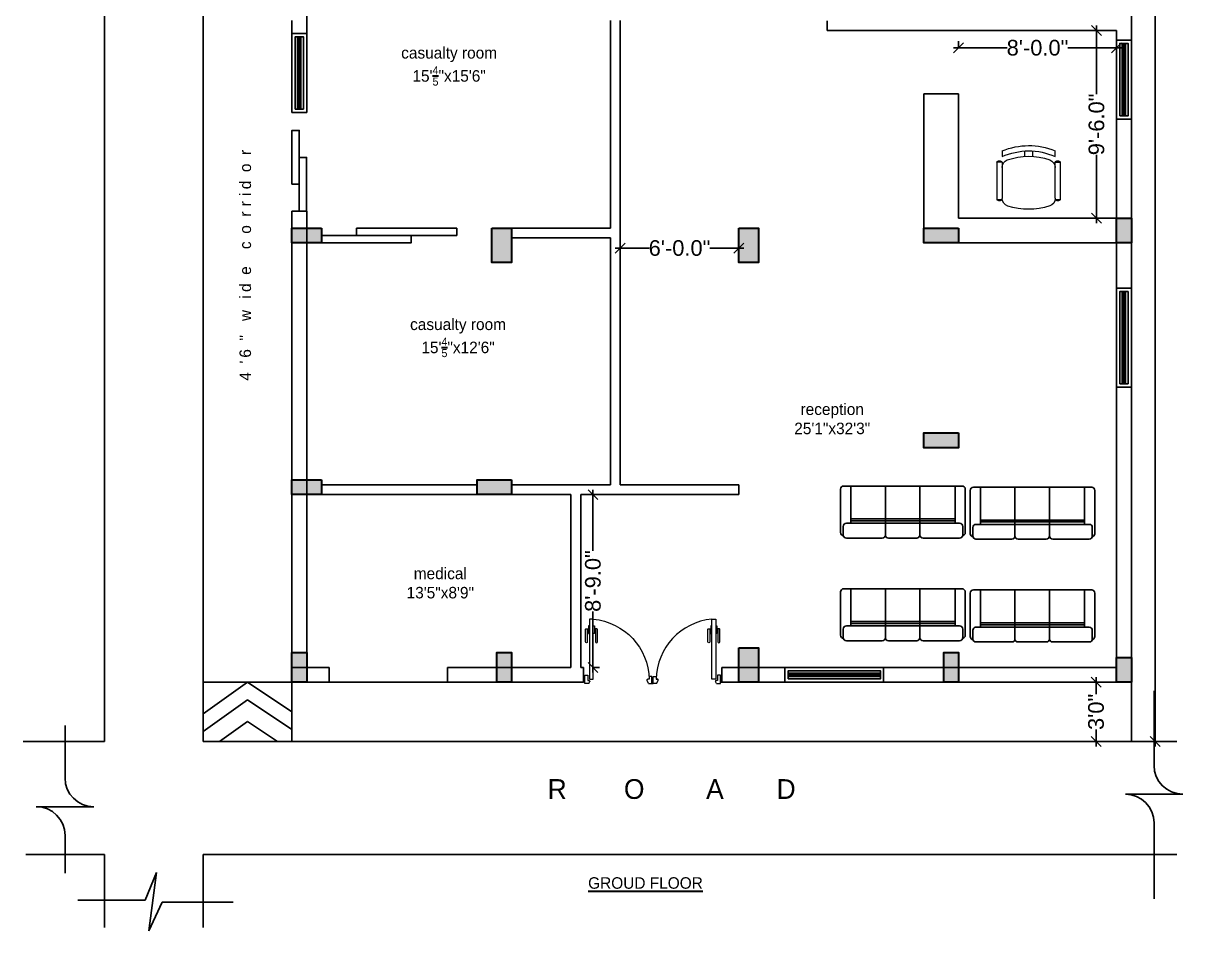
# Model space of a CAD drawing. Header units: inches. Extents: x 204954 to 440946, y -300749 to -143756.
# Drawn here: x 213254 to 213959, y -146900 to -146348 of the extents above; entities that cross this region are included whole.
import ezdxf

# ---------------------------------------------------------------- set-up
doc = ezdxf.new("R2010")
doc.units = ezdxf.units.IN
doc.header["$LTSCALE"] = 9
doc.header["$MEASUREMENT"] = 0
doc.layers.get('Defpoints').update_dxf_attribs({"lineweight": 0})
for name, color, linetype in [('2', 1, 'Continuous'), ('beam framing', 91, 'Continuous'), ('PM', 7, 'Continuous')]:
    doc.layers.add(name, color=color, linetype=linetype)
for name, color, linetype, lineweight in [('COLUMNS', 1, 'Continuous', 30), ('FURNITURES', 78, 'Continuous', 9), ('PUERTAS', 40, 'Continuous', 15), ('PUERTAS MADERA', 37, 'Continuous', 13)]:
    doc.layers.add(name, color=color, linetype=linetype, lineweight=lineweight)
doc.layers.add('Hatch', color=7, linetype='Continuous', lineweight=15, true_color=0xa3a3a3)
doc.styles.add('outer', font='arial.ttf', dxfattribs={"height": 24})
doc.styles.add('SST1', font='arial.ttf', dxfattribs={"height": 9.5})
doc.dimstyles.new('DIMA-1', dxfattribs={"dimtxt": 9.5, "dimasz": 6, "dimexe": 4, "dimexo": 4, "dimgap": 0.25, "dimtad": 0, "dimdec": 1, "dimzin": 3, "dimdsep": 46, "dimlunit": 4, "dimtxsty": 'SST1', "dimblk1": 'OBLIQUE', "dimblk2": 'OBLIQUE', "dimsah": 1, "dimcen": 0, "dimdle": 3, "dimclrd": 3, "dimclre": 3, "dimclrt": 7, "dimadec": 0, "dimazin": 0, "dimtfac": 1, "dimtdec": 1, "dimtix": 1, "dimtmove": 2, "dimatfit": 3, "dimfxl": 4, "dimfxlon": 1, "dimtolj": 1, "dimtzin": 3, "dimarcsym": 0})

# ---------------------------------------------------------------- blocks, each defined once
blk = doc.blocks.new('A$C31806C9B')
at = {"layer": 'Hatch'}
blk.add_hatch(color=256, dxfattribs=at).paths.add_polyline_path([(0, -21), (0, 0), (-12, 0), (-12, -21)])
at = {"layer": 'COLUMNS'}
blk.add_lwpolyline([(-12, 0), (0, 0), (0, -21), (-12, -21)], close=True, dxfattribs=at)
blk = doc.blocks.new('A$C00142961')
at = {"layer": 'Hatch'}
blk.add_hatch(color=256, dxfattribs=at).paths.add_polyline_path([(9, 0), (0, 0), (0, -21), (9, -21)])
at = {"layer": 'COLUMNS'}
blk.add_lwpolyline([(0, 0), (9, 0), (9, -21), (0, -21)], close=True, dxfattribs=at)
blk = doc.blocks.new('A$C5E2070FF')
at = {"layer": 'Hatch'}
blk.add_hatch(color=256, dxfattribs=at).paths.add_polyline_path([(18, -9), (18, 0), (0, 0), (0, -9)])
at = {"layer": 'COLUMNS'}
blk.add_lwpolyline([(18, 0), (18, -9), (0, -9), (0, 0)], close=True, dxfattribs=at)
blk = doc.blocks.new('A$C5D5B4CD9')
at = {"layer": 'Hatch'}
blk.add_hatch(color=256, dxfattribs=at).paths.add_polyline_path([(-9, -15), (0, -15), (0, 0), (-9, 0)])
at = {"layer": 'COLUMNS'}
blk.add_lwpolyline([(0, -15), (-9, -15), (-9, 0), (0, 0)], close=True, dxfattribs=at)
blk = doc.blocks.new('dgfgf')
at = {"layer": 'PUERTAS', "color": 253}
for p, q in [((-4.11, 20.44), (-3.69, 20.44)), ((-0.94, 20.44), (-1.35, 20.44))]:
    blk.add_line(p, q, dxfattribs=at)
for points in [[(-4.11, 21.16), (-4.11, 16.12, -1), (-4.83, 16.12), (-4.83, 20.8, -0.414214), (-4.47, 21.16), (-3.69, 21.16)], [(-0.94, 21.16), (-0.94, 16.12, 1), (-0.22, 16.12), (-0.22, 20.8, 0.414214), (-0.58, 21.16), (-1.35, 21.16)]]:
    blk.add_lwpolyline(points, format="xyb", dxfattribs=at)
for points in [[(-3.24, 22.24), (-3.69, 22.24), (-3.69, 19.36), (-3.24, 19.36)], [(-1.8, 22.24), (-1.35, 22.24), (-1.35, 19.36), (-1.8, 19.36)]]:
    blk.add_lwpolyline(points, dxfattribs=at)
at = {"layer": 'PUERTAS MADERA'}
for p, q in [((-3.24, 24.85), (-1.8, 24.85)), ((-3.24, 1.63), (-3.24, 24.85)), ((-1.8, 24.85), (-1.8, 1.63)), ((-25.92, 1.8), (-26.46, 1.8)), ((-25.92, 2.7), (-24.84, 2.7)), ((-25.92, 0), (-25.92, 2.7)), ((-24.84, 2.7), (-24.84, 1.63)), ((-24.84, 1.63), (-24.39, 1.63)), ((-24.66, 0), (-24.04, 1.18)), ((-1.8, 1.63), (-3.24, 1.63)), ((-1.5, 0), (-1.88, 0.73)), ((-1.08, 1.18), (-1.53, 1.18)), ((-1.5, 0), (0, 0)), ((-1.08, 3.15), (-1.08, 1.18)), ((0, 3.15), (-1.08, 3.15)), ((0, 0), (0, 3.15)), ((0, 2.7), (0.54, 2.7)), ((0, 0.45), (0.54, 0.45)), ((-25.92, 0), (-26.46, 0)), ((-24.66, 0), (-25.92, 0))]:
    blk.add_line(p, q, dxfattribs=at)
at = {"layer": 'PUERTAS MADERA', "color": 251}
blk.add_arc((-1.08, 1.18), 23.77, 95.224, 178.9225, dxfattribs=at)
at = {"layer": 'PUERTAS MADERA'}
for centre, start, end in [((-24.39, 1.27), 345.0691, 90.0005), ((-1.53, 0.82), 90.0055, 194.9369)]:
    blk.add_arc(centre, 0.36, start, end, dxfattribs=at)
blk = doc.blocks.new('_Oblique')
at = {"color": 0, "linetype": 'ByBlock', "lineweight": -2}
blk.add_line((-0.5, -0.5), (0.5, 0.5), dxfattribs=at)
blk = doc.blocks.new('*D50')
at = {"layer": 'beam framing', "color": 3, "lineweight": -2, "transparency": 16777216}
for p, q in [((213905.12, -146748.49), (213909.87, -146748.49)), ((213905.87, -146745.49), (213905.87, -146755.82)), ((213905.87, -146787.49), (213905.87, -146777.15)), ((213905.12, -146784.49), (213909.87, -146784.49))]:
    blk.add_line(p, q, dxfattribs=at)
at = {"layer": 'Defpoints', "color": 0, "transparency": 16777216}
for p in [(213848.25, -146748.49), (213848.25, -146784.49), (213905.87, -146784.49)]:
    blk.add_point(p, dxfattribs=at)
at = {"layer": 'beam framing', "color": 3, "lineweight": -2, "transparency": 16777216, "xscale": 6, "yscale": 6, "zscale": 6}
for p, rotation in [((213905.87, -146748.49), 90), ((213905.87, -146784.49), 270)]:
    blk.add_blockref('_Oblique', p, dxfattribs=dict(at, rotation=rotation))
at = {"layer": 'beam framing', "color": 7, "transparency": 16777216, "insert": (213905.87, -146766.49), "char_height": 9.5, "attachment_point": 5, "rotation": 90, "style": 'SST1'}
blk.add_mtext('\\A1;3\'0"', dxfattribs=at)
blk = doc.blocks.new('*D52')
at = {"layer": 'beam framing', "color": 3, "lineweight": -2, "transparency": 16777216}
for p, q in [((213941.72, -145749.49), (213941.72, -146246.38)), ((213940.97, -145752.49), (213945.72, -145752.49)), ((213941.72, -146787.49), (213941.72, -146290.6)), ((213940.97, -146784.49), (213945.72, -146784.49))]:
    blk.add_line(p, q, dxfattribs=at)
at = {"layer": 'Defpoints', "color": 0, "transparency": 16777216}
for p in [(213927.29, -145752.49), (213927.29, -146784.49), (213941.72, -146784.49)]:
    blk.add_point(p, dxfattribs=at)
at = {"layer": 'beam framing', "color": 3, "lineweight": -2, "transparency": 16777216, "xscale": 6, "yscale": 6, "zscale": 6}
for p, rotation in [((213941.72, -145752.49), 90), ((213941.72, -146784.49), 270)]:
    blk.add_blockref('_Oblique', p, dxfattribs=dict(at, rotation=rotation))
at = {"layer": 'beam framing', "color": 7, "transparency": 16777216, "insert": (213941.72, -146268.49), "char_height": 9.5, "attachment_point": 5, "rotation": 90, "style": 'SST1'}
blk.add_mtext('\\A1;86\'-0.0"', dxfattribs=at)
blk = doc.blocks.new('SF3')
at = {"layer": 'PM', "color": 7}
for p, q in [((-890, 0), (-320, 0)), ((-220, 0), (220, 0)), ((320, 0), (880, 0)), ((-980, -87), (-980, -764)), ((-940, -50), (-940, -183)), ((-270, -50), (-270, -814)), ((270, -50), (270, -814)), ((930, -50), (930, -183)), ((970, -87), (970, -764)), ((-890, -233), (880, -233)), ((-820, -233), (-820, -814)), ((-820, -270), (810, -270)), ((-820, -300), (810, -300)), ((810, -233), (810, -814)), ((-930, -814), (920, -814))]:
    blk.add_line(p, q, dxfattribs=at)
for centre, start, end in [((-890, -50), 90, 180), ((-320, -50), 0, 90), ((-220, -50), 90, 180), ((220, -50), 0, 90), ((320, -50), 90, 180), ((880, -50), 0, 90), ((-930, -87), 90, 180), ((920, -87), 0, 90), ((-890, -183), 180, 270), ((880, -183), 270, 0), ((-930, -764), 180, 270), ((920, -764), 270, 0)]:
    blk.add_arc(centre, 50, start, end, dxfattribs=at)
blk = doc.blocks.new('*D53')
at = {"layer": 'beam framing', "color": 3, "linetype": 'Continuous', "lineweight": -2, "transparency": 16777216}
for p, q in [((213600.01, -146634.49), (213604.19, -146634.49)), ((213600.19, -146631.49), (213600.19, -146668.57)), ((213600.19, -146742.49), (213600.19, -146705.41)), ((213600.01, -146739.49), (213604.19, -146739.49))]:
    blk.add_line(p, q, dxfattribs=at)
at = {"layer": 'Defpoints', "color": 0, "transparency": 16777216}
for p in [(213592.79, -146634.49), (213600.19, -146634.49), (213592.79, -146739.49)]:
    blk.add_point(p, dxfattribs=at)
at = {"layer": 'beam framing', "color": 3, "lineweight": -2, "transparency": 16777216, "xscale": 6, "yscale": 6, "zscale": 6}
for p, rotation in [((213600.19, -146634.49), 90), ((213600.19, -146739.49), 270)]:
    blk.add_blockref('_Oblique', p, dxfattribs=dict(at, rotation=rotation))
at = {"layer": 'beam framing', "color": 7, "transparency": 16777216, "insert": (213600.19, -146686.99), "char_height": 9.5, "attachment_point": 5, "rotation": 90, "style": 'SST1'}
blk.add_mtext('\\A1;8\'-9.0"', dxfattribs=at)
blk = doc.blocks.new('*D54')
at = {"layer": 'beam framing', "color": 3, "linetype": 'Continuous', "lineweight": -2, "transparency": 16777216}
for p, q in [((213906.14, -146352.49), (213902.14, -146352.49)), ((213906.14, -146349.49), (213906.14, -146391.08)), ((213906.14, -146469.49), (213906.14, -146427.9)), ((213906.14, -146466.49), (213902.14, -146466.49))]:
    blk.add_line(p, q, dxfattribs=at)
at = {"layer": 'Defpoints', "color": 0, "transparency": 16777216}
for p in [(213906.14, -146352.49), (213908.03, -146352.49), (213908.03, -146466.49)]:
    blk.add_point(p, dxfattribs=at)
at = {"layer": 'beam framing', "color": 3, "lineweight": -2, "transparency": 16777216, "xscale": 6, "yscale": 6, "zscale": 6}
for p, rotation in [((213906.14, -146352.49), 90), ((213906.14, -146466.49), 270)]:
    blk.add_blockref('_Oblique', p, dxfattribs=dict(at, rotation=rotation))
at = {"layer": 'beam framing', "color": 7, "transparency": 16777216, "insert": (213906.14, -146409.49), "char_height": 9.5, "attachment_point": 5, "rotation": 90, "style": 'SST1'}
blk.add_mtext('\\A1;9\'-6.0"', dxfattribs=at)
blk = doc.blocks.new('*D55')
at = {"layer": 'beam framing', "color": 3, "linetype": 'Continuous', "lineweight": -2, "transparency": 16777216}
for p, q in [((213819.29, -146362.95), (213851.88, -146362.95)), ((213822.29, -146363.13), (213822.29, -146358.95)), ((213921.29, -146362.95), (213888.71, -146362.95)), ((213918.29, -146363.13), (213918.29, -146358.95))]:
    blk.add_line(p, q, dxfattribs=at)
at = {"layer": 'Defpoints', "color": 0, "transparency": 16777216}
for p in [(213918.29, -146362.95), (213822.29, -146390.93), (213918.29, -146390.93)]:
    blk.add_point(p, dxfattribs=at)
at = {"layer": 'beam framing', "color": 3, "lineweight": -2, "transparency": 16777216, "xscale": 6, "yscale": 6, "zscale": 6, "rotation": 180}
blk.add_blockref('_Oblique', (213822.29, -146362.95), dxfattribs=at)
at = {"layer": 'beam framing', "color": 3, "lineweight": -2, "transparency": 16777216, "xscale": 6, "yscale": 6, "zscale": 6}
blk.add_blockref('_Oblique', (213918.29, -146362.95), dxfattribs=at)
at = {"layer": 'beam framing', "color": 7, "transparency": 16777216, "insert": (213870.29, -146362.95), "char_height": 9.5, "attachment_point": 5, "style": 'SST1'}
blk.add_mtext('\\A1;8\'-0.0"', dxfattribs=at)
blk = doc.blocks.new('*D59')
at = {"layer": 'beam framing', "color": 3, "linetype": 'Continuous', "lineweight": -2, "transparency": 16777216}
for p, q in [((213616.79, -146484.67), (213616.79, -146480.67)), ((213613.79, -146484.67), (213634.36, -146484.67)), ((213691.79, -146484.67), (213671.23, -146484.67)), ((213688.79, -146484.67), (213688.79, -146488.67))]:
    blk.add_line(p, q, dxfattribs=at)
at = {"layer": 'Defpoints', "color": 0, "transparency": 16777216}
for p in [(213616.79, -146487.42), (213688.79, -146482.99), (213688.79, -146484.67)]:
    blk.add_point(p, dxfattribs=at)
at = {"layer": 'beam framing', "color": 3, "lineweight": -2, "transparency": 16777216, "xscale": 6, "yscale": 6, "zscale": 6, "rotation": 180}
blk.add_blockref('_Oblique', (213616.79, -146484.67), dxfattribs=at)
at = {"layer": 'beam framing', "color": 3, "lineweight": -2, "transparency": 16777216, "xscale": 6, "yscale": 6, "zscale": 6}
blk.add_blockref('_Oblique', (213688.79, -146484.67), dxfattribs=at)
at = {"layer": 'beam framing', "color": 7, "transparency": 16777216, "insert": (213652.79, -146484.67), "char_height": 9.5, "attachment_point": 5, "style": 'SST1'}
blk.add_mtext('\\A1;6\'-0.0"', dxfattribs=at)

msp = doc.modelspace()

# ---------------------------------------------------------------- linework, layer by layer
at = {"layer": 'beam framing', "color": 1}
for p, q in [((213303.35046, -146784.48829), (213303.35046, -145713.13104)), ((213363.29437, -146784.48829), (213363.29437, -145752.48829)), ((213927.29435, -146784.48829), (213927.29435, -145752.48829)), ((213426.29439, -146402.22828), (213426.29439, -146283.35183)), ((213417.29439, -146402.22828), (213417.29439, -146346.35183)), ((213610.79439, -146346.35179), (213610.79439, -146472.48828)), ((213616.79439, -146346.35179), (213616.79439, -146628.48828)), ((213742.51484, -146352.48828), (213742.51484, -146346.48828)), ((213742.51484, -146352.48828), (213918.29435, -146352.48828)), ((213918.29435, -146352.48828), (213918.29435, -146748.48828)), ((213801.29439, -146481.48828), (213801.29439, -146390.92724)), ((213801.29439, -146390.92724), (213822.29439, -146390.92724)), ((213822.29439, -146466.48828), (213822.29439, -146390.92724)), ((213417.29439, -146402.22828), (213426.29439, -146402.22828)), ((213417.29439, -146748.48828), (213417.29439, -146462.22828)), ((213417.29439, -146462.22828), (213426.29439, -146462.22828)), ((213426.29439, -146748.48828), (213426.29439, -146462.22828)), ((213822.29439, -146466.48828), (213918.29435, -146466.48828)), ((213538.7944, -146472.48828), (213610.79439, -146472.48828)), ((213550.7944, -146478.48828), (213610.79439, -146478.48828)), ((213610.79439, -146478.48828), (213610.79439, -146628.48828)), ((213822.29439, -146481.48828), (213918.29435, -146481.48828)), ((213435.29439, -146628.48829), (213529.79439, -146628.48829)), ((213550.79439, -146628.48828), (213610.79439, -146628.48828)), ((213616.79439, -146628.48828), (213688.79436, -146628.48828)), ((213688.79436, -146628.48828), (213688.79436, -146634.48828)), ((213426.29439, -146634.48828), (213544.79437, -146634.48829)), ((213550.79439, -146634.48828), (213586.79439, -146634.48828)), ((213586.79439, -146739.48828), (213586.79439, -146634.48828)), ((213592.79439, -146634.48828), (213688.79436, -146634.48828)), ((213592.79439, -146739.48828), (213592.79439, -146634.48828)), ((213417.29439, -146739.48828), (213439.8487, -146739.48828)), ((213439.8487, -146739.48828), (213439.8487, -146748.48828)), ((213511.8487, -146739.48828), (213586.79439, -146739.48828)), ((213511.8487, -146739.48828), (213511.8487, -146748.48828)), ((213592.79439, -146739.48828), (213594.44778, -146739.48828)), ((213594.44778, -146739.48828), (213594.44778, -146748.48828)), ((213678.44778, -146739.48828), (213918.29436, -146739.48828)), ((213678.44778, -146739.48828), (213678.44778, -146748.48828)), ((213417.29439, -146748.48828), (213594.44778, -146748.48828)), ((213417.29439, -146748.48828), (213417.29439, -146784.48829)), ((213678.44778, -146748.48828), (213927.29435, -146748.48828)), ((213941.09866, -146753.62243), (213941.09866, -146799.0435)), ((213279.47333, -146774.8544), (213279.47333, -146806.6549)), ((213303.35046, -146784.48829), (213254.04221, -146784.48829)), ((213927.29435, -146784.48829), (213363.29437, -146784.48829)), ((213927.29435, -146784.48829), (213954.90297, -146784.48829)), ((213923.64001, -146816.50215), (213958.5573, -146816.50215)), ((213262.01469, -146824.11355), (213296.93198, -146824.11355)), ((213941.09866, -146833.96079), (213941.09866, -146880.00192)), ((213279.47333, -146841.57219), (213279.47333, -146864.59276)), ((213303.35046, -146853.08248), (213255.59621, -146853.08248)), ((213303.35046, -146897.61846), (213303.35046, -146853.08248)), ((213927.29435, -146853.08248), (213363.29437, -146853.08248)), ((213363.29437, -146853.08248), (213363.29437, -146897.61846)), ((213927.29435, -146853.08248), (213954.90297, -146853.08248)), ((213328.06095, -146880.96424), (213334.94595, -146864.00054)), ((213334.94595, -146864.00054), (213330.35578, -146899.53251)), ((213287.21015, -146880.96424), (213328.06095, -146880.96424)), ((213330.35578, -146899.53251), (213338.3882, -146882.11041)), ((213338.3882, -146882.11041), (213381.53383, -146882.11041))]:
    msp.add_line(p, q, dxfattribs=at)
at = {"layer": 'beam framing', "color": 4}
for p, q in [((213420.79439, -146400.22828), (213420.79439, -146356.22828)), ((213421.79439, -146400.22828), (213421.79439, -146356.22828)), ((213422.79439, -146400.22828), (213422.79439, -146356.22828)), ((213921.79435, -146404.30365), (213921.79435, -146360.30365)), ((213922.79435, -146404.30365), (213922.79435, -146360.30365)), ((213923.79435, -146404.30365), (213923.79435, -146360.30365)), ((213921.79435, -146567.11126), (213921.79435, -146511.11126)), ((213922.79435, -146567.11126), (213922.79435, -146511.11126)), ((213923.79435, -146567.11126), (213923.79435, -146511.11126)), ((213718.80562, -146742.98828), (213774.80562, -146742.98828)), ((213718.80562, -146743.98828), (213774.80562, -146743.98828)), ((213718.80562, -146744.98828), (213774.80562, -146744.98828))]:
    msp.add_line(p, q, dxfattribs=at)
at = {"layer": 'beam framing', "color": 21}
for p, q in [((213417.29439, -146748.48828), (213363.29437, -146748.48828)), ((213363.29437, -146767.72276), (213390.29438, -146748.48828)), ((213390.29438, -146748.48828), (213417.29439, -146766.48828)), ((213363.29437, -146778.34574), (213390.29438, -146759.11125)), ((213390.29438, -146759.11125), (213417.29439, -146777.11126)), ((213373.27275, -146784.48829), (213390.29438, -146772.36228)), ((213390.29438, -146772.36228), (213408.48339, -146784.48829))]:
    msp.add_line(p, q, dxfattribs=at)
at = {"layer": 'beam framing', "color": 5}
for points in [[(213426.29439, -146402.22828), (213417.29439, -146402.22828), (213417.29439, -146354.22828), (213426.29439, -146354.22828)], [(213424.29439, -146400.22828), (213419.29439, -146400.22828), (213419.29439, -146356.22828), (213424.29439, -146356.22828)], [(213918.29435, -146406.30365), (213927.29435, -146406.30365), (213927.29435, -146358.30365), (213918.29435, -146358.30365)], [(213920.29435, -146404.30365), (213925.29435, -146404.30365), (213925.29435, -146360.30365), (213920.29435, -146360.30365)], [(213918.29435, -146569.11126), (213927.29435, -146569.11126), (213927.29435, -146509.11126), (213918.29435, -146509.11126)], [(213920.29435, -146567.11126), (213925.29435, -146567.11126), (213925.29435, -146511.11126), (213920.29435, -146511.11126)], [(213716.80562, -146748.48828), (213776.80562, -146748.48828), (213776.80562, -146739.48828), (213716.80562, -146739.48828)], [(213718.80562, -146746.48828), (213774.80562, -146746.48828), (213774.80562, -146741.48828), (213718.80562, -146741.48828)]]:
    msp.add_lwpolyline(points, close=True, dxfattribs=at)
at = {"layer": 'beam framing', "color": 6}
for points in [[(213417.33646, -146445.86831), (213421.79439, -146445.86831), (213421.79439, -146413.14837), (213417.33646, -146413.14837)], [(213421.79439, -146462.22828), (213426.25232, -146462.22828), (213426.25232, -146429.50834), (213421.79439, -146429.50834)]]:
    msp.add_lwpolyline(points, close=True, dxfattribs=at)
at = {"layer": 'beam framing', "color": 4}
for points in [[(213456.51361, -146472.59544), (213517.48733, -146472.59544), (213517.48733, -146476.98828), (213456.51361, -146476.98828)], [(213435.29439, -146476.98828), (213489.80246, -146476.98828), (213489.80246, -146481.38112), (213435.29439, -146481.38112)]]:
    msp.add_lwpolyline(points, close=True, dxfattribs=at)
at = {"layer": 'beam framing', "color": 1}
for centre, start, end in [((213958.5573, -146799.0435), 180, 270), ((213296.93198, -146806.6549), 180, 270), ((213923.64001, -146833.96079), 0, 90), ((213262.01469, -146841.57219), 0, 90)]:
    msp.add_arc(centre, 17.45865, start, end, dxfattribs=at)
at = {"layer": 'FURNITURES', "color": 2, "linetype": 'Continuous'}
for p, q in [((213848.71053, -146425.63044), (213848.72013, -146429.06919)), ((213862.40946, -146425.66627), (213862.41825, -146428.81543)), ((213867.2443, -146425.65277), (213867.2531, -146428.80193)), ((213880.95242, -146428.97921), (213880.94282, -146425.54046)), ((213848.72957, -146432.45374), (213845.50634, -146432.46274)), ((213845.50634, -146432.46274), (213845.56992, -146455.23879)), ((213848.72957, -146432.45374), (213848.79109, -146454.49269)), ((213880.96187, -146432.36376), (213884.1851, -146432.35477)), ((213881.02339, -146454.40271), (213880.96187, -146432.36376)), ((213884.24868, -146455.13082), (213884.1851, -146432.35477)), ((213848.79315, -146455.22979), (213845.56992, -146455.23879)), ((213881.02545, -146455.13981), (213884.24868, -146455.13082))]:
    msp.add_line(p, q, dxfattribs=at)
at = {"layer": 'FURNITURES', "color": 2, "linetype": 'Continuous', "extrusion": (0, 0, -1)}
for centre, major_axis, start_param, end_param in [((213864.93465, -146464.26421), (-0.61932, 41.89757), -0.382801913, 0.406780326), ((213864.9369, -146465.07001), (0.6042, 39.4801), -0.438535406, 0.402346987), ((213847.12133, -146433.66695), (-1.42449, 1.42449), 6.138496757, 7.993087193), ((213853.57341, -146435.66077), (-3.41876, 3.41876), 5.494995648, 6.717318519), ((213864.9414, -146466.68163), (26.78032, 26.78032), -1.136663115, -0.439716203), ((213876.13602, -146435.59778), (3.41876, 3.41876), -0.439716203, 0.782606668), ((213882.57686, -146433.56798), (1.42449, 1.42449), 4.56770043, 6.422290867), ((213853.62594, -146454.47919), (3.41876, 3.41876), 2.662656696, 3.924199322), ((213876.18855, -146454.41621), (-3.41876, 3.41876), 2.353402995, 3.614945621), ((213847.17816, -146454.02558), (-1.42449, 1.42449), 2.996904104, 4.85149454), ((213864.80868, -146419.13899), (0.44085, 41.89983), 2.819026358, 3.437533761), ((213882.63369, -146453.9266), (-1.42449, 1.42449), 2.996904104, 4.85149454)]:
    msp.add_ellipse(centre, major_axis=major_axis, ratio=1, start_param=start_param, end_param=end_param, dxfattribs=at)

# ---------------------------------------------------------------- block references
at = {"zscale": 1.571272840270937}
for p, xscale, yscale in [((213595.29627, -146749.1974), -1.571272840270937, 1.571272840289647), ((213677.59928, -146749.1974), 1.571272840270937, 1.571272840270937)]:
    msp.add_blockref('dgfgf', p, dxfattribs=dict(at, xscale=xscale, yscale=yscale))
at = {"layer": '2', "xscale": 0.03883214277306379, "yscale": 0.03883214277306379, "zscale": 0.03883214277306379, "rotation": 180}
for p in [(213788.33701, -146660.84612), (213867.07768, -146661.58375), (213788.33701, -146723.2726), (213867.07768, -146724.01023)]:
    msp.add_blockref('SF3', p, dxfattribs=at)
at = {"layer": 'beam framing'}
for name, p in [('A$C5D5B4CD9', (213927.29436, -146466.48828)), ('A$C5E2070FF', (213417.29439, -146472.48828)), ('A$C31806C9B', (213550.7944, -146472.48828)), ('A$C31806C9B', (213700.79436, -146472.48828)), ('A$C5E2070FF', (213417.29439, -146625.48828)), ('A$C31806C9B', (213700.79439, -146727.48826)), ('A$C5D5B4CD9', (213927.29436, -146733.48826))]:
    msp.add_blockref(name, p, dxfattribs=at)
at = {"layer": 'beam framing', "rotation": 270}
for name, p in [('A$C00142961', (213822.29439, -146472.48828)), ('A$C00142961', (213822.29439, -146596.98828)), ('A$C00142961', (213550.79439, -146625.48828)), ('A$C5E2070FF', (213426.29439, -146730.48828)), ('A$C5E2070FF', (213550.79436, -146730.48828)), ('A$C5E2070FF', (213822.29439, -146730.48828))]:
    msp.add_blockref(name, p, dxfattribs=at)

# ---------------------------------------------------------------- texts
at = {"color": 7, "lineweight": 30, "ltscale": 16, "char_height": 7, "attachment_point": 5, "style": 'outer'}
for s, insert in [('\\A1;{\\fBankGothic Lt BT|b0|i0|c0|p34;\\C256;casualty room\\P15\'\\H0.7x;\\S4/5;\\H1.4286x;"x15\'6"}', (213512.81008, -146374.19744)), ('\\A1;{\\fBankGothic Lt BT|b0|i0|c0|p34;\\C256;casualty room\\P15\'\\H0.7x;\\S4/5;\\H1.4286x;"x12\'6"}', (213518.23188, -146539.17739)), ('\\A1;{\\fBankGothic Lt BT|b0|i0|c0|p34;\\C256;reception\\P25\'1"x32\'3"}', (213745.56491, -146588.45059)), ('\\A1;{\\fBankGothic Lt BT|b0|i0|c0|p34;\\C256;medical\\P13\'5"x8\'9"}', (213507.45425, -146688.2496)), ('\\A1;{\\fBankGothic Lt BT|b0|i0|c0|p34;\\L\\C256;GROUD FLOOR}', (213632.10816, -146870.52476))]:
    msp.add_mtext(s, dxfattribs=dict(at, insert=insert))
at = {"color": 7, "lineweight": 30, "ltscale": 16, "insert": (213389.0119, -146493.53778), "char_height": 7, "attachment_point": 5, "rotation": 90, "style": 'outer'}
msp.add_mtext('\\A1;{\\fBankGothic Lt BT|b0|i0|c0|p34;\\T2;\\C256;4\'6" wide corridor}', dxfattribs=at)
at = {"color": 7, "lineweight": 30, "ltscale": 16, "insert": (213665.38907, -146813.45676), "char_height": 12, "width": 443.7651781, "attachment_point": 5, "style": 'outer'}
msp.add_mtext('\\A1;{\\fBankGothic Lt BT|b0|i0|c0|p34;\\T4;\\C256;ROAD}', dxfattribs=at)

# ---------------------------------------------------------------- dimensions: what is measured, and where the dimension line sits
at = {"layer": 'beam framing', "color": 1}
for base, p1, p2, override, picture, middle in [((213941.71916, -146784.48829), (213927.29435, -145752.48829), (213927.29435, -146784.48829), {"dimlunit": 3, "dimfxl": 0.75, "dimarcsym": 1}, '*D52', (213941.71916, -146268.48829)), ((213906.14229, -146352.48828), (213908.02529, -146466.48828), (213908.02529, -146352.48828), {"dimlunit": 3, "dimfxl": 0.179993, "dimarcsym": 1}, '*D54', (213906.14229, -146409.48828)), ((213600.19035, -146634.48828), (213592.79439, -146739.48828), (213592.79439, -146634.48828), {"dimlunit": 3, "dimfxl": 0.179993, "dimarcsym": 1}, '*D53', (213600.19035, -146686.98828))]:
    dim = msp.add_linear_dim(base=base, p1=p1, p2=p2, angle=90, dimstyle='DIMA-1', override=override, dxfattribs=at)
    dim.commit()
    dim.dimension.update_dxf_attribs({"geometry": picture, "text_midpoint": middle})
for base, p1, p2, picture, middle in [((213918.29435, -146362.94524), (213822.29439, -146390.92724), (213918.29435, -146390.92724), '*D55', (213870.29437, -146362.94524)), ((213688.79436, -146484.66655), (213616.79439, -146487.42004), (213688.79436, -146482.98828), '*D59', (213652.79438, -146484.66655))]:
    dim = msp.add_linear_dim(base=base, p1=p1, p2=p2, dimstyle='DIMA-1', override={"dimlunit": 3, "dimfxl": 0.179993, "dimarcsym": 1}, dxfattribs=at)
    dim.commit()
    dim.dimension.update_dxf_attribs({"geometry": picture, "text_midpoint": middle})
dim = msp.add_linear_dim(base=(213905.86703, -146784.48829), p1=(213848.2525, -146748.48828), p2=(213848.2525, -146784.48829), angle=90, text='3\'0"', dimstyle='DIMA-1', override={"dimlunit": 3, "dimfxl": 0.75, "dimarcsym": 1}, dxfattribs=at)
dim.commit()
dim.dimension.update_dxf_attribs({"geometry": '*D50', "text_midpoint": (213905.86703, -146766.48828)})

doc.saveas('drawing.dxf')
